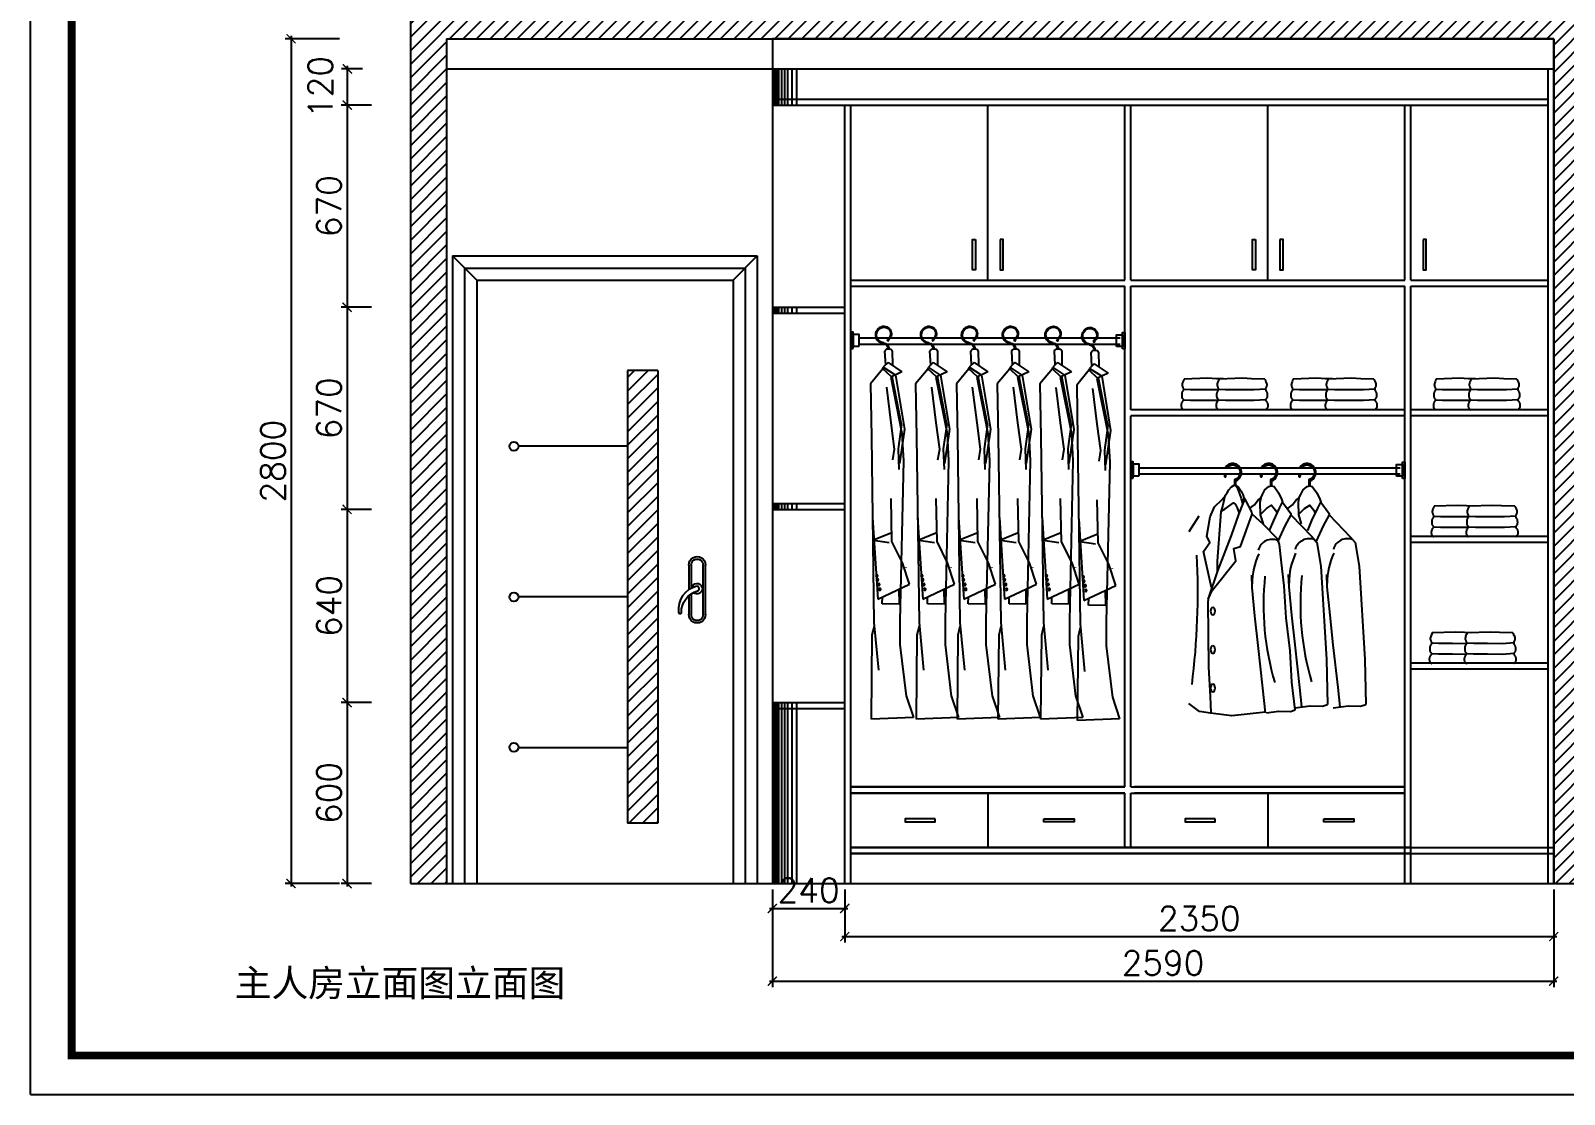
# Model space of a CAD drawing. Header units: millimetres. Extents: x 1149180 to 1411665549, y -85375798 to -28940.
# Drawn here: x 1174952 to 1180036, y -99426 to -95900 of the extents above; entities that cross this region are included whole.
import ezdxf

# ---------------------------------------------------------------- set-up
doc = ezdxf.new("R2010")
doc.units = ezdxf.units.MM
doc.header["$PDMODE"] = 35
for name, color, linetype in [('7', 7, 'Continuous'), ('BH', 3, 'Continuous'), ('TEXT', 3, 'Continuous'), ('WALLA', 3, 'Continuous'), ('图框', 7, 'Continuous'), ('填充', 8, 'Continuous'), ('柜子', 3, 'Continuous'), ('灯', 1, 'Continuous')]:
    doc.layers.add(name, color=color, linetype=linetype)
doc.styles.add('150', font='SimSun.ttf', dxfattribs={"height": 150})
doc.styles.get("Standard").update_dxf_attribs({"font": 'txt', "bigfont": 'gbcbig.shx'})
doc.dimstyles.new('标注（小）', dxfattribs={"dimtxt": 80, "dimasz": 30, "dimexe": 20, "dimexo": 20, "dimgap": 20, "dimtad": 1, "dimdec": 0, "dimzin": 0, "dimdsep": 46, "dimtxsty": 'Standard', "dimblk1": 'ARCHTICK', "dimblk2": 'ARCHTICK', "dimsah": 1, "dimcen": 0, "dimdle": 10, "dimclrd": 8, "dimclre": 8, "dimclrt": 2, "dimadec": 0, "dimazin": 0, "dimtfac": 1, "dimtdec": 0, "dimtmove": 2, "dimatfit": 3, "dimldrblk": 'OPEN90', "dimfxl": 1, "dimtolj": 1, "dimtzin": 0, "dimarcsym": 0})

# ---------------------------------------------------------------- blocks, each defined once
blk = doc.blocks.new('_ArchTick')
at = {"color": 0, "linetype": 'ByBlock', "const_width": 0.15}
blk.add_lwpolyline([(-0.5, -0.5), (0.5, 0.5)], dxfattribs=at)
blk = doc.blocks.new('*D1156')
at = {"layer": 'Defpoints', "color": 0}
for p in [(1177410.9, -98727), (1180000.9, -98727), (1180000.9, -99050.5)]:
    blk.add_point(p, dxfattribs=at)
at = {"layer": '灯', "color": 8, "lineweight": -2}
for p, q in [((1177410.9, -98747), (1177410.9, -99070.5)), ((1180000.9, -98747), (1180000.9, -99070.5)), ((1177400.9, -99050.5), (1180010.9, -99050.5))]:
    blk.add_line(p, q, dxfattribs=at)
at = {"layer": '灯', "color": 8, "lineweight": -2, "xscale": 30, "yscale": 30, "zscale": 30, "rotation": 180}
blk.add_blockref('_ArchTick', (1177410.9, -99050.5), dxfattribs=at)
at = {"layer": '灯', "color": 8, "lineweight": -2, "xscale": 30, "yscale": 30, "zscale": 30}
blk.add_blockref('_ArchTick', (1180000.9, -99050.5), dxfattribs=at)
at = {"layer": '灯', "color": 2, "insert": (1178705.9, -98990.5), "char_height": 80, "attachment_point": 5}
blk.add_mtext('\\A1;2590', dxfattribs=at)
blk = doc.blocks.new('_Open90')
at = {"color": 0, "linetype": 'ByBlock', "lineweight": -2}
for p, q in [((0, 0), (-1, 0)), ((-0.5, 0.5), (0, 0)), ((0, 0), (-0.5, -0.5))]:
    blk.add_line(p, q, dxfattribs=at)
blk = doc.blocks.new('*D1159')
at = {"layer": 'Defpoints', "color": 0}
for p in [(1177410.9, -98745), (1177650.9, -98745), (1177650.9, -98809.5)]:
    blk.add_point(p, dxfattribs=at)
at = {"layer": '灯', "color": 8, "lineweight": -2}
for p, q in [((1177410.9, -98765), (1177410.9, -98829.5)), ((1177650.9, -98765), (1177650.9, -98829.5)), ((1177400.9, -98809.5), (1177660.9, -98809.5))]:
    blk.add_line(p, q, dxfattribs=at)
at = {"layer": '灯', "color": 8, "lineweight": -2, "xscale": 30, "yscale": 30, "zscale": 30, "rotation": 180}
blk.add_blockref('_ArchTick', (1177410.9, -98809.5), dxfattribs=at)
at = {"layer": '灯', "color": 8, "lineweight": -2, "xscale": 30, "yscale": 30, "zscale": 30}
blk.add_blockref('_ArchTick', (1177650.9, -98809.5), dxfattribs=at)
at = {"layer": '灯', "color": 2, "insert": (1177530.9, -98749.5), "char_height": 80, "attachment_point": 5}
blk.add_mtext('\\A1;240', dxfattribs=at)
blk = doc.blocks.new('*D1160')
at = {"layer": 'Defpoints', "color": 0}
for p in [(1177650.9, -98727), (1180000.9, -98727), (1180000.9, -98902.8)]:
    blk.add_point(p, dxfattribs=at)
at = {"layer": '灯', "color": 8, "lineweight": -2}
for p, q in [((1177650.9, -98747), (1177650.9, -98922.8)), ((1180000.9, -98747), (1180000.9, -98922.8)), ((1177640.9, -98902.8), (1180010.9, -98902.8))]:
    blk.add_line(p, q, dxfattribs=at)
at = {"layer": '灯', "color": 8, "lineweight": -2, "xscale": 30, "yscale": 30, "zscale": 30, "rotation": 180}
blk.add_blockref('_ArchTick', (1177650.9, -98902.8), dxfattribs=at)
at = {"layer": '灯', "color": 8, "lineweight": -2, "xscale": 30, "yscale": 30, "zscale": 30}
blk.add_blockref('_ArchTick', (1180000.9, -98902.8), dxfattribs=at)
at = {"layer": '灯', "color": 2, "insert": (1178825.9, -98842.8), "char_height": 80, "attachment_point": 5}
blk.add_mtext('\\A1;2350', dxfattribs=at)
blk = doc.blocks.new('A$C28093E1E')
at = {"layer": 'BH'}
for points in [[(10.1, 102.5), (7.7, 97.9), (5.9, 94), (4.6, 90.8), (3.8, 88), (3.4, 85.6), (3.3, 83.6), (3.4, 81.8), (3.8, 80.1), (4.3, 78.6), (4.8, 77), (5.5, 75.6), (6.1, 74.1), (6.6, 72.8), (7, 71.4), (7.3, 70.2), (7.4, 68.9), (7.3, 67.7), (6.9, 66.6), (6.4, 65.4), (5.8, 64.3), (5.1, 63.1), (4.4, 62), (3.7, 60.8), (3.2, 59.6), (2.7, 58.3), (2.3, 57), (2.1, 55.7), (1.9, 54.4), (1.8, 53), (1.8, 51.7), (1.8, 50.3), (1.8, 49), (1.8, 47.8), (1.8, 46.5), (1.8, 45.4), (1.9, 44.2), (2.1, 43.1), (2.3, 42.1), (2.7, 41.1), (3.2, 40.2), (3.7, 39.3), (4.4, 38.5), (5.1, 37.7), (5.8, 37), (6.4, 36.2), (6.9, 35.5), (7.2, 34.7), (7.3, 33.9), (7.2, 33.1), (6.9, 32.2), (6.3, 31.3), (5.7, 30.3), (5, 29.3), (4.2, 28.2), (3.5, 27.2), (2.8, 26.1), (2.2, 24.9), (1.6, 23.8), (1.2, 22.6), (0.8, 21.4), (0.5, 20.2), (0.3, 19), (0.1, 17.7), (0, 16.4), (0, 15.1), (0, 13.8), (0.1, 12.5), (0.3, 11.3), (0.6, 10), (0.9, 8.8), (1.4, 7.7), (2, 6.7), (2.7, 5.7), (3.5, 4.8), (4.3, 4), (5.1, 3.2), (5.9, 2.4), (6.5, 1.7), (6.9, 0.9), (6.9, 0.9)], [(140.3, 103), (117, 103.6), (87.8, 105.3), (9.6, 102.5)], [(125.8, 102.5), (123.4, 97.9), (121.6, 94), (120.4, 90.8), (119.5, 88), (119.1, 85.6), (119, 83.6), (119.1, 81.8), (119.5, 80.1), (120, 78.6), (120.6, 77), (121.2, 75.6), (121.8, 74.1), (122.3, 72.8), (122.8, 71.4), (123.1, 70.2), (123.1, 68.9), (123, 67.7), (122.6, 66.6), (122.1, 65.4), (121.5, 64.3), (120.8, 63.1), (120.1, 62), (119.5, 60.8), (118.9, 59.6), (118.4, 58.3), (118.1, 57), (117.8, 55.7), (117.7, 54.4), (117.6, 53), (117.5, 51.7), (117.5, 50.3), (117.5, 49), (117.5, 47.8), (117.5, 46.5), (117.6, 45.4), (117.7, 44.2), (117.8, 43.1), (118.1, 42.1), (118.4, 41.1), (118.9, 40.2), (119.5, 39.3), (120.1, 38.5), (120.8, 37.7), (121.5, 37), (122.1, 36.2), (122.6, 35.5), (122.9, 34.7), (123, 33.9), (122.9, 33.1), (122.6, 32.2), (122.1, 31.3), (121.4, 30.3), (120.7, 29.3), (120, 28.2), (119.2, 27.2), (118.5, 26.1), (117.9, 24.9), (117.3, 23.8), (116.9, 22.6), (116.5, 21.4), (116.2, 20.2), (116, 19), (115.9, 17.7), (115.8, 16.4), (115.7, 15.1), (115.7, 13.8), (115.8, 12.5), (116, 11.3), (116.3, 10), (116.7, 8.8), (117.1, 7.7), (117.7, 6.7), (118.5, 5.7), (119.3, 4.8), (120.1, 4), (120.9, 3.2), (121.6, 2.4), (122.2, 1.7), (122.6, 0.9), (122.8, 0.2), (122.7, 0)], [(277, 102.5), (233.2, 103.6), (204, 105.3), (125.8, 102.5)], [(277, 102.5), (279.4, 97.9), (281.2, 94), (282.5, 90.8), (283.3, 88), (283.7, 85.6), (283.9, 83.6), (283.7, 81.8), (283.3, 80.1), (282.9, 78.6), (282.3, 77), (281.7, 75.6), (281.1, 74.1), (280.5, 72.8), (280.1, 71.4), (279.8, 70.2), (279.7, 68.9), (279.9, 67.7), (280.2, 66.6), (280.7, 65.4), (281.4, 64.3), (282, 63.1), (282.7, 62), (283.4, 60.8), (284, 59.6), (284.4, 58.3), (284.8, 57), (285, 55.7), (285.2, 54.4), (285.3, 53), (285.3, 51.7), (285.4, 50.3), (285.4, 49), (285.4, 47.8), (285.3, 46.5), (285.3, 45.4), (285.2, 44.2), (285, 43.1), (284.8, 42.1), (284.4, 41.1), (284, 40.2), (283.4, 39.3), (282.7, 38.5), (282, 37.7), (281.4, 37), (280.8, 36.2), (280.3, 35.5), (279.9, 34.7), (279.8, 33.9), (279.9, 33.1), (280.3, 32.2), (280.8, 31.3), (281.4, 30.3), (282.1, 29.3), (282.9, 28.2), (283.6, 27.2), (284.3, 26.1), (285, 24.9), (285.5, 23.8), (285.9, 22.6), (286.3, 21.4), (286.6, 20.2), (286.8, 19), (287, 17.7), (287.1, 16.4), (287.1, 15.1), (287.1, 13.8), (287, 12.5), (286.8, 11.3), (286.6, 10), (286.2, 8.8), (285.7, 7.7), (285.1, 6.7), (284.4, 5.7), (283.6, 4.8), (282.8, 4), (282, 3.2), (281.3, 2.4), (280.7, 1.7), (280.3, 0.9), (280.2, 0.9)], [(122.8, 67), (76.9, 67.5), (30.5, 67.5), (6.4, 68.7)], [(279.7, 69.5), (242.4, 67), (193.1, 67.5), (146.7, 67.5), (122.7, 68.7)], [(122.2, 31.5), (76.9, 32.1), (30.5, 32.1), (6.4, 33.2)], [(279.7, 34), (242.4, 31.5), (193.1, 32.1), (146.7, 32.1), (122.7, 33.2)], [(122.7, 0), (122.7, 0)]]:
    blk.add_lwpolyline(points, dxfattribs=at)
blk = doc.blocks.new('门把手')
for p, q in [((-334, -8.8), (-334, 154.6)), ((-326, -8.8), (-326, 154.6)), ((-286.8, 154.6), (-286.8, 77.9)), ((-278.8, 154.6), (-278.8, 73.2)), ((-286.8, 59.5), (-286.8, -8.8)), ((-278.8, 53.3), (-278.8, -8.8))]:
    blk.add_line(p, q)
blk.add_lwpolyline([(-304.8, 84.3, -0.388218), (-244.7, -1.8, -0.750063), (-254.1, -3.3, 0.340975), (-307.7, 69.1, -0.874176), (-305.5, 84.3, 0.003978)], format="xyb")
for centre, radius, start, end in [((-306.4, 155), 27.6, 359.0429, 180.9571), ((-306.4, 155), 19.6, 359.0429, 180.9571), ((-306.2, 76.3), 17.4, 8.667, 313.8176), ((-306.4, -9.7), 27.6, 177.4056, 2.5944), ((-306.4, -9.7), 19.6, 177.4056, 2.5944)]:
    blk.add_arc(centre, radius, start, end)
blk = doc.blocks.new('*D1171')
at = {"layer": 'Defpoints', "color": 0}
for p in [(1176102.2, -96147), (1176001.3, -96817), (1176102.2, -96817)]:
    blk.add_point(p, dxfattribs=at)
at = {"layer": '灯', "color": 8, "lineweight": -2}
for p, q in [((1176082.2, -96147), (1175981.3, -96147)), ((1176001.3, -96137), (1176001.3, -96827)), ((1176082.2, -96817), (1175981.3, -96817))]:
    blk.add_line(p, q, dxfattribs=at)
at = {"layer": '灯', "color": 8, "lineweight": -2, "xscale": 30, "yscale": 30, "zscale": 30}
for p, rotation in [((1176001.3, -96147), 90), ((1176001.3, -96817), 270)]:
    blk.add_blockref('_ArchTick', p, dxfattribs=dict(at, rotation=rotation))
at = {"layer": '灯', "color": 2, "insert": (1175941.3, -96482), "char_height": 80, "attachment_point": 5, "rotation": 90}
blk.add_mtext('\\A1;670', dxfattribs=at)
blk = doc.blocks.new('*D1172')
at = {"layer": 'Defpoints', "color": 0}
for p in [(1176102.2, -96817), (1176001.3, -97487), (1176102.2, -97487)]:
    blk.add_point(p, dxfattribs=at)
at = {"layer": '灯', "color": 8, "lineweight": -2}
for p, q in [((1176082.2, -96817), (1175981.3, -96817)), ((1176001.3, -96807), (1176001.3, -97497)), ((1176082.2, -97487), (1175981.3, -97487))]:
    blk.add_line(p, q, dxfattribs=at)
at = {"layer": '灯', "color": 8, "lineweight": -2, "xscale": 30, "yscale": 30, "zscale": 30}
for p, rotation in [((1176001.3, -96817), 90), ((1176001.3, -97487), 270)]:
    blk.add_blockref('_ArchTick', p, dxfattribs=dict(at, rotation=rotation))
at = {"layer": '灯', "color": 2, "insert": (1175941.3, -97152), "char_height": 80, "attachment_point": 5, "rotation": 90}
blk.add_mtext('\\A1;670', dxfattribs=at)
blk = doc.blocks.new('*D1173')
at = {"layer": 'Defpoints', "color": 0}
for p in [(1176102.2, -97487), (1176001.3, -98127), (1176102.2, -98127)]:
    blk.add_point(p, dxfattribs=at)
at = {"layer": '灯', "color": 8, "lineweight": -2}
for p, q in [((1176082.2, -97487), (1175981.3, -97487)), ((1176001.3, -97477), (1176001.3, -98137)), ((1176082.2, -98127), (1175981.3, -98127))]:
    blk.add_line(p, q, dxfattribs=at)
at = {"layer": '灯', "color": 8, "lineweight": -2, "xscale": 30, "yscale": 30, "zscale": 30}
for p, rotation in [((1176001.3, -97487), 90), ((1176001.3, -98127), 270)]:
    blk.add_blockref('_ArchTick', p, dxfattribs=dict(at, rotation=rotation))
at = {"layer": '灯', "color": 2, "insert": (1175941.3, -97807), "char_height": 80, "attachment_point": 5, "rotation": 90}
blk.add_mtext('\\A1;640', dxfattribs=at)
blk = doc.blocks.new('*D1174')
at = {"layer": 'Defpoints', "color": 0}
for p in [(1176102.2, -98127), (1176001.3, -98727), (1176102.2, -98727)]:
    blk.add_point(p, dxfattribs=at)
at = {"layer": '灯', "color": 8, "lineweight": -2}
for p, q in [((1176082.2, -98127), (1175981.3, -98127)), ((1176001.3, -98117), (1176001.3, -98737)), ((1176082.2, -98727), (1175981.3, -98727))]:
    blk.add_line(p, q, dxfattribs=at)
at = {"layer": '灯', "color": 8, "lineweight": -2, "xscale": 30, "yscale": 30, "zscale": 30}
for p, rotation in [((1176001.3, -98127), 90), ((1176001.3, -98727), 270)]:
    blk.add_blockref('_ArchTick', p, dxfattribs=dict(at, rotation=rotation))
at = {"layer": '灯', "color": 2, "insert": (1175941.3, -98427), "char_height": 80, "attachment_point": 5, "rotation": 90}
blk.add_mtext('\\A1;600', dxfattribs=at)
blk = doc.blocks.new('*D1175')
at = {"layer": 'Defpoints', "color": 0}
for p in [(1176002.4, -96027), (1176072, -96027), (1176072, -96147)]:
    blk.add_point(p, dxfattribs=at)
at = {"layer": '灯', "color": 8, "lineweight": -2}
for p, q in [((1176052, -96027), (1175982.4, -96027)), ((1176002.4, -96157), (1176002.4, -96017)), ((1176052, -96147), (1175982.4, -96147))]:
    blk.add_line(p, q, dxfattribs=at)
at = {"layer": '灯', "color": 8, "lineweight": -2, "xscale": 30, "yscale": 30, "zscale": 30}
for p, rotation in [((1176002.4, -96027), 90), ((1176002.4, -96147), 270)]:
    blk.add_blockref('_ArchTick', p, dxfattribs=dict(at, rotation=rotation))
at = {"layer": '灯', "color": 2, "insert": (1175912.4, -96087), "char_height": 80, "attachment_point": 5, "rotation": 90}
blk.add_mtext('\\A1;120', dxfattribs=at)
blk = doc.blocks.new('*D1176')
at = {"layer": 'Defpoints', "color": 0}
for p in [(1175996.6, -95927), (1175815.5, -98727), (1175996.6, -98727)]:
    blk.add_point(p, dxfattribs=at)
at = {"layer": '灯', "color": 8, "lineweight": -2}
for p, q in [((1175976.6, -95927), (1175795.5, -95927)), ((1175815.5, -95917), (1175815.5, -98737)), ((1175976.6, -98727), (1175795.5, -98727))]:
    blk.add_line(p, q, dxfattribs=at)
at = {"layer": '灯', "color": 8, "lineweight": -2, "xscale": 30, "yscale": 30, "zscale": 30}
for p, rotation in [((1175815.5, -95927), 90), ((1175815.5, -98727), 270)]:
    blk.add_blockref('_ArchTick', p, dxfattribs=dict(at, rotation=rotation))
at = {"layer": '灯', "color": 2, "insert": (1175755.5, -97327), "char_height": 80, "attachment_point": 5, "rotation": 90}
blk.add_mtext('\\A1;2800', dxfattribs=at)
blk = doc.blocks.new('3safdad')
at = {"layer": '图框', "color": 8}
blk.add_line((-132895, -165019), (-132895, -152671), dxfattribs=at)
at = {"layer": '图框', "color": 3}
for q in [(-132895, -152671), (-115431, -165019)]:
    blk.add_line((-132895, -165019), q, dxfattribs=at)
at = {"layer": '图框', "color": 8, "const_width": 58.8}
blk.add_lwpolyline([(-132584, -164725), (-132584, -152965), (-115725, -152965), (-115725, -164725)], close=True, dxfattribs=at)
blk = doc.blocks.new('981236532')
at = {"layer": 'BH', "color": 3}
for points in [[(849097.4, 409107.6), (849097.4, 409122.5, 0.375799), (849115.2, 409157.9, 0.662316), (849061.6, 409165.9)], [(849216.9, 409105.3), (849216.9, 409122.5, 0.375799), (849234.6, 409157.9, 0.662316), (849181.1, 409165.9)], [(849344, 409104.9), (849344, 409122.5, 0.375799), (849361.7, 409157.9, 0.662316), (849308.1, 409165.9)], [(849060, 409145.9, 0.068798), (849059.6, 409137.8, 1.055238), (849064.5, 409138.3, -0.07858), (849065.1, 409145.9)], [(849067.7, 409165.9, -0.616313), (849110.3, 409156.7, -0.413702), (849092.4, 409126.1), (849092.4, 409108)], [(849179.4, 409145.9, 0.068798), (849179, 409137.8, 1.055238), (849184, 409138.3, -0.07858), (849184.5, 409145.9)], [(849187.2, 409165.9, -0.616313), (849229.8, 409156.7, -0.413702), (849211.9, 409126.1), (849211.9, 409105.6)], [(849306.5, 409145.9, 0.068798), (849306.1, 409137.8, 1.055238), (849311.1, 409138.3, -0.07858), (849311.6, 409145.9)], [(849314.2, 409165.9, -0.616313), (849356.9, 409156.7, -0.413702), (849339, 409126.1), (849339, 409104.9)]]:
    blk.add_lwpolyline(points, format="xyb", dxfattribs=at)
for points in [[(849060.9, 409072.9), (849068.1, 409083.1), (849074, 409092.2), (849082.5, 409102.4), (849091.7, 409107.6), (849096.2, 409108.3), (849101.5, 409100.1), (849109.7, 409079.8), (849115.2, 409063.5), (849118.5, 409049.4), (849118.8, 409047.4)], [(849096.2, 409108.3), (849106.4, 409101.7), (849115.2, 409088), (849120.1, 409077.5), (849125, 409062.2)], [(849179.9, 409064.7), (849185.7, 409076.6), (849193.3, 409092.5), (849206.7, 409104), (849214.4, 409105.9), (849223.9, 409104), (849239.2, 409082.9), (849248.8, 409061.3), (849252, 409051.7)], [(849306.6, 409064.7), (849312.3, 409076.6), (849320, 409092.5), (849333.4, 409104), (849341, 409105.9), (849350.6, 409104), (849365.9, 409082.9), (849375.4, 409061.3), (849378.6, 409051.7)], [(849049.1, 409021.6), (849061.9, 409030.1), (849081.5, 409044.5), (849090, 409049.7), (849096.6, 409043.5), (849102.1, 409032.4), (849105.7, 409020.3), (849107, 409016)], [(849177.4, 409009.7), (849198.4, 409030.7), (849215.6, 409041.5), (849229, 409025.6), (849233.7, 409014)], [(849304, 409009.7), (849325.1, 409030.7), (849342.3, 409041.5), (849355.7, 409025.6), (849360.3, 409014)]]:
    blk.add_lwpolyline(points, dxfattribs=at)
at = {"layer": 'BH'}
for points in [[(849016.7, 408768.9), (848990.6, 408888.7), (849011.4, 408917.7), (849001, 408938.6), (849012.2, 409002.6), (849026.3, 409036.1), (849051.7, 409060.6), (849062.8, 409073.3)], [(849127.4, 409062.2), (849119.9, 409047.7), (849106.5, 409010.7), (849081.6, 408941.2), (849036.5, 408823.7), (849006.4, 408736.2), (849004.3, 408721.4), (849007, 408504.7), (849012.3, 408407.2), (849014, 408354.6)], [(849060.9, 409072.9), (849054.6, 409041.3), (849047.2, 409019.7), (849035.3, 408856), (849035.3, 408823.2)], [(849293.5, 408363.2), (849282.7, 408454.8), (849277.6, 408558.5), (849264, 408668.9), (849257.2, 408774.3), (849248.7, 408850.7), (849241.9, 408911.9), (849235, 408930.6), (849189.1, 408978.2), (849151.7, 409012.2), (849148.8, 409021.7), (849140.1, 409038.4), (849130.3, 409057.5), (849126.2, 409063.9), (849117.5, 409057.5), (849116.4, 409057)], [(849143.8, 409031.4), (849158.9, 409042.8), (849170.8, 409059.2), (849179.9, 409064.7), (849177.2, 409051), (849178.1, 409010), (849187.6, 408979.6)], [(849208.7, 408957.9), (849222.9, 408990.8), (849242, 409031.9), (849252.1, 409051.9), (849279.5, 409013.6), (849279.5, 409010), (849349.8, 408937), (849366.2, 408917.8), (849379.5, 408839.8), (849397.8, 408529.8), (849401.1, 408381.6)], [(849270.4, 409031.4), (849285.6, 409042.8), (849297.4, 409059.2), (849306.6, 409064.7), (849303.8, 409051), (849304.8, 409010), (849314.3, 408979.6)], [(849335.4, 408957.9), (849349.5, 408990.8), (849368.7, 409031.9), (849378.7, 409051.9), (849406.1, 409013.6), (849406.1, 409010), (849476.4, 408937), (849492.9, 408917.8), (849506.2, 408839.8), (849524.4, 408529.8), (849527.7, 408381.6)], [(848974.9, 409004.8), (848941.3, 408953.8)], [(849005.3, 408729.9), (849018.5, 408758.7), (849097.5, 408857.3), (849090.9, 408898.4), (849113.1, 408905), (849151, 409011.9)], [(849237.9, 408922.8), (849260.9, 408973), (849280.9, 409009.4)], [(849364.5, 408922.8), (849387.5, 408973), (849407.6, 409009.4)], [(849196, 408353.1), (849187.1, 408434.9), (849171.1, 408577.1), (849160.4, 408674.8), (849151.5, 408769), (849149.8, 408809.9)], [(849316.3, 408373.3), (849309.4, 408437.1), (849293.4, 408579.3), (849282.7, 408677.1), (849273.8, 408771.3), (849272, 408812.2)], [(849443, 408373.3), (849436, 408437.1), (849420, 408579.3), (849409.4, 408677.1), (849400.5, 408771.3), (849398.7, 408812.2)], [(849195.1, 408355.9), (849083.9, 408343.1), (849012.8, 408352.2), (848976.3, 408357.7), (848941.3, 408383.9)], [(849292.7, 408370.1), (849344.1, 408377.1), (849384.2, 408375.3), (849401.1, 408381.6)], [(849419.4, 408370.1), (849470.8, 408377.1), (849510.9, 408375.3), (849527.7, 408381.6)], [(849198.7, 408354), (849238.8, 408359.5), (849278.9, 408357.7), (849293.5, 408363.2)]]:
    blk.add_lwpolyline(points, dxfattribs=at)
for centre, radius, start, end in [((849218.3, 408880), 48.4, 68.8435, 164.2477), ((849340.5, 408882.2), 48.4, 68.8435, 164.2477), ((849467.2, 408882.2), 48.4, 68.8435, 164.2477), ((846460.1, 408757), 2511.1, 352.9189, 2.7233), ((849384.7, 408781.4), 233.4, 155.012, 180.0884), ((849506.9, 408783.7), 233.4, 155.012, 180.0884), ((849633.6, 408783.7), 233.4, 155.012, 180.0884), ((850098.5, 408711.6), 909.7, 174.0114, 196.4591), ((850220.8, 408713.8), 909.7, 174.0114, 196.4591)]:
    blk.add_arc(centre, radius, start, end, dxfattribs=at)
at = {"layer": 'BH', "extrusion": (0, 0, -1)}
for centre in [(849021, 408690.6), (849021, 408563.2), (849021, 408435.8)]:
    blk.add_ellipse(centre, major_axis=(0, 12.4), ratio=0.580645, dxfattribs=at)
blk = doc.blocks.new('etedd')
at = {"color": 8}
for p, q in [((652504.7, -23173.3), (652458.7, -23205)), ((652490.6, -23135.1), (652490, -23181.9)), ((652504.7, -23173.3), (652520.3, -23189)), ((652512.5, -23181.2), (652515.3, -23136.2)), ((652480.1, -23215.1), (652450.6, -23395.1)), ((652495.8, -23222.3), (652458.5, -23408.6)), ((652458.7, -23205), (652495.8, -23222.5)), ((652459.7, -23378.7), (652490.6, -23220)), ((652480.1, -23215.1), (652520.3, -23189)), ((652493.6, -23221.5), (652521.8, -23194.4)), ((652521.6, -23194.1), (652520.3, -23189)), ((652521.6, -23194.1), (652563, -23244.2)), ((652494.6, -23373.5), (652509.2, -23255.9)), ((652563, -23244.2), (652560, -23420.3)), ((652459.7, -23378.7), (652471.1, -23459.5)), ((652482.9, -23461.2), (652494.6, -23373.5)), ((652450.6, -23395.1), (652467, -23508.7)), ((652458.5, -23408.6), (652453.6, -23499.2)), ((652560, -23420.3), (652551.3, -24035.2)), ((652471.1, -23459.5), (652468.4, -23527.9)), ((652488.7, -23496.3), (652482.9, -23461.2)), ((652453.6, -23499.2), (652465.3, -24029.4)), ((652491.7, -23767.4), (652494.6, -23624.1)), ((652556.2, -23687.2), (652538.8, -23958.2)), ((652495.9, -23739.2), (652552.4, -23762.7)), ((652456.6, -23838), (652491.7, -23767.4)), ((652552.4, -23762.7), (652500.6, -23770.2)), ((652433.4, -23908.5), (652456.6, -23838)), ((652444.8, -23853.7), (652444.8, -23852.7)), ((652538.8, -23958.2), (652433.4, -23908.5)), ((652468.8, -23925.2), (652468, -23974.8)), ((652468, -23974.8), (652523.9, -23973.8)), ((652523.9, -23973.8), (652523.2, -23950.8)), ((652465.3, -24029.4), (652465.3, -24108.3)), ((652551.3, -24035.2), (652536.6, -24193.2)), ((652557.1, -24076.2), (652550.1, -24047.2)), ((652560, -24355.6), (652557.1, -24076.2)), ((652465.3, -24108.3), (652444.8, -24279.4)), ((652444.8, -24278.4), (652420.7, -24350.6)), ((652420.7, -24350.6), (652560, -24355.6))]:
    blk.add_line(p, q, dxfattribs=at)
for centre, radius in [((652505, -23098.7), 2.65), ((652539.4, -23893.7), 3.29), ((652541.8, -23880.4), 3.29), ((652532.4, -23925.4), 3.29), ((652535.4, -23909.1), 3.29)]:
    blk.add_circle(centre, radius, dxfattribs=at)
for centre, radius, start, end in [((652518.6, -23078.5), 25.1, 58.8889, 230.4094), ((652518.6, -23078.5), 22.4, 58.8889, 230.4094), ((652516.5, -23082.1), 26.6, 278.1438, 46.2084), ((652516.5, -23082.1), 29.3, 278.1438, 40.831), ((652516.5, -23082.1), 26.6, 46.2084, 58.8889), ((652516.5, -23082.1), 29.3, 40.831, 58.8889), ((652502.7, -23141.9), 13.9, 24.2419, 150.7783), ((652523.3, -23130.2), 22, 98.1438, 177.8717), ((652523.3, -23130.2), 19.2, 98.1438, 177.7449)]:
    blk.add_arc(centre, radius, start, end, dxfattribs=at)

msp = doc.modelspace()

# ---------------------------------------------------------------- hatches: boundary and pattern name
at = {"layer": '填充'}
h = msp.add_hatch(dxfattribs=at)
h.set_pattern_fill('ANSI31', color=8, scale=10, style=0)
h.set_pattern_definition([(45, (-31249.125, -29937.128), (-22.4506403, 22.4506403), [])])
h.paths.add_polyline_path([(1176330.9, -95927), (1180000.9, -95927), (1180000.9, -98727), (1180120.9, -98727), (1180120.9, -95807), (1176210.9, -95807), (1176210.9, -98727), (1176330.9, -98727)])
at = {"layer": '填充', "ltscale": 2}
h = msp.add_hatch(dxfattribs=at)
h.set_pattern_fill('ANSI31', color=256, scale=10, style=0)
h.set_pattern_definition([(45, (1064883.69, -57734.87), (-22.45064, 22.45064), [])])
h.paths.add_polyline_path([(1177030.9, -97027), (1176930.9, -97027), (1176930.9, -98527), (1177030.9, -98527)])

# ---------------------------------------------------------------- linework, layer by layer
at = {"color": 8}
for p, q in [((1176330.9, -95927), (1176330.9, -96486.8)), ((1177410.9, -96027), (1177410.9, -98727)), ((1177415.9, -96027), (1177415.9, -96147)), ((1177420.9, -96027), (1177420.9, -96147)), ((1177425.9, -96027), (1177425.9, -96147)), ((1177430.9, -96027), (1177430.9, -96147)), ((1177440.9, -96027), (1177440.9, -96147)), ((1177450.9, -96027), (1177450.9, -96147)), ((1177460.9, -96027), (1177460.9, -96147)), ((1177475.9, -96027), (1177475.9, -96147)), ((1177490.9, -96027), (1177490.9, -96147)), ((1178579.1, -96727), (1178579.1, -96147)), ((1178599.1, -96727), (1178599.1, -96147)), ((1176350.9, -96647), (1176350.9, -98727)), ((1176350.9, -96647), (1177360.9, -96647)), ((1176350.9, -96647), (1176430.9, -96727)), ((1176390.9, -96687), (1176390.9, -98727)), ((1176390.9, -96687), (1177320.9, -96687)), ((1177360.9, -96647), (1177280.9, -96727)), ((1177320.9, -96687), (1177320.9, -98727)), ((1177360.9, -96647), (1177360.9, -98727)), ((1176430.9, -96727), (1176430.9, -98727)), ((1176430.9, -96727), (1177280.9, -96727)), ((1177280.9, -96727), (1177280.9, -98727)), ((1178579.1, -97157), (1178579.1, -96747)), ((1178599.1, -97157), (1178599.1, -96747)), ((1177410.9, -96817), (1177650.9, -96817)), ((1177410.9, -96837), (1177650.9, -96837)), ((1177415.9, -96817), (1177415.9, -96837)), ((1177420.9, -96817), (1177420.9, -96837)), ((1177425.9, -96817), (1177425.9, -96837)), ((1177430.9, -96817), (1177430.9, -96837)), ((1177440.9, -96817), (1177440.9, -96837)), ((1177450.9, -96817), (1177450.9, -96837)), ((1177460.9, -96817), (1177460.9, -96837)), ((1177475.9, -96817), (1177475.9, -96837)), ((1177490.9, -96817), (1177490.9, -96837)), ((1178579.1, -98407), (1178579.1, -96954.4)), ((1179506.9, -97157), (1178599.1, -97157)), ((1178599.1, -98407), (1178599.1, -97177)), ((1179506.9, -97177), (1178599.1, -97177)), ((1179980.9, -97157), (1179526.9, -97157)), ((1179980.9, -97177), (1179526.9, -97177)), ((1177410.9, -97467), (1177650.9, -97467)), ((1177410.9, -97487), (1177650.9, -97487)), ((1177415.9, -97467), (1177415.9, -97487)), ((1177420.9, -97467), (1177420.9, -97487)), ((1177425.9, -97467), (1177425.9, -97487)), ((1177430.9, -97467), (1177430.9, -97487)), ((1177440.9, -97467), (1177440.9, -97487)), ((1177450.9, -97467), (1177450.9, -97487)), ((1177460.9, -97467), (1177460.9, -97487)), ((1177475.9, -97467), (1177475.9, -97487)), ((1177490.9, -97467), (1177490.9, -97487)), ((1179980.9, -97577), (1179526.9, -97577)), ((1179980.9, -97597), (1179526.9, -97597)), ((1179980.9, -97997), (1179526.9, -97997)), ((1179980.9, -98017), (1179526.9, -98017)), ((1177410.9, -98127), (1177650.9, -98127)), ((1177410.9, -98147), (1177650.9, -98147)), ((1177415.9, -98127), (1177415.9, -98727)), ((1177420.9, -98127), (1177420.9, -98727)), ((1177425.9, -98127), (1177425.9, -98727)), ((1177430.9, -98127), (1177430.9, -98727)), ((1177440.9, -98127), (1177440.9, -98727)), ((1177450.9, -98127), (1177450.9, -98727)), ((1177460.9, -98127), (1177460.9, -98727)), ((1177475.9, -98127), (1177475.9, -98727)), ((1177490.9, -98127), (1177490.9, -98727)), ((1178579.1, -98407), (1177670.9, -98407)), ((1179506.9, -98407), (1178611.1, -98407)), ((1178579.1, -98427), (1177670.9, -98427)), ((1178125, -98427), (1178125, -98607)), ((1178579.1, -98607), (1178579.1, -98427)), ((1178599.1, -98607), (1178599.1, -98427)), ((1179506.9, -98427), (1178611.1, -98427)), ((1179052.7, -98427), (1179052.7, -98607)), ((1179526.9, -98607), (1177670.9, -98607)), ((1179526.9, -98627), (1177670.9, -98627))]:
    msp.add_line(p, q, dxfattribs=at)
at = {"ltscale": 2}
for p, q in [((1176390.9, -96687), (1176390.9, -98727)), ((1176930.9, -97027), (1176930.9, -98527)), ((1177030.9, -97027), (1176930.9, -97027)), ((1177030.9, -97027), (1177030.9, -98527)), ((1177030.9, -98527), (1176930.9, -98527))]:
    msp.add_line(p, q, dxfattribs=at)
at = {"color": 8}
for points in [[(1177950.9, -98512), (1177850.9, -98512), (1177850.9, -98522), (1177950.9, -98522)], [(1178311, -98512), (1178411, -98512), (1178411, -98522), (1178311, -98522)], [(1178878.7, -98512), (1178778.7, -98512), (1178778.7, -98522), (1178878.7, -98522)], [(1179238.8, -98512), (1179338.8, -98512), (1179338.8, -98522), (1179238.8, -98522)]]:
    msp.add_lwpolyline(points, close=True, dxfattribs=at)
at = {"ltscale": 2}
for centre in [(1176554.1, -97277.7), (1176554.1, -97777.7), (1176554.1, -98275.2)]:
    msp.add_circle(centre, 15, dxfattribs=at)
at = {"layer": '7', "color": 3}
for points in [[(1177678.9, -96953.6), (1177678.9, -96899.6), (1177670.9, -96899.6), (1177670.9, -96953.6)], [(1177698.3, -96946.1), (1177698.3, -96907.2), (1177678.9, -96907.2), (1177678.9, -96946.1)], [(1178551.6, -96946.8), (1178551.6, -96908), (1178571.1, -96908), (1178571.1, -96946.8)], [(1178571.1, -96954.4), (1178571.1, -96900.4), (1178579.1, -96900.4), (1178579.1, -96954.4)], [(1178607.1, -97383.6), (1178607.1, -97329.6), (1178599.1, -97329.6), (1178599.1, -97383.6)], [(1178626.5, -97376.1), (1178626.5, -97337.2), (1178607.1, -97337.2), (1178607.1, -97376.1)], [(1179479.9, -97376.8), (1179479.9, -97338), (1179499.3, -97338), (1179499.3, -97376.8)], [(1179499.3, -97384.4), (1179499.3, -97330.4), (1179507.3, -97330.4), (1179507.3, -97384.4)]]:
    msp.add_lwpolyline(points, close=True, dxfattribs=at)
for points in [[(1177698.3, -96918.9), (1178563.6, -96918.9)], [(1177698.3, -96938.9), (1178563.6, -96938.9)], [(1178626.5, -97348.9), (1179491.9, -97348.9)], [(1178626.5, -97368.9), (1179491.9, -97368.9)]]:
    msp.add_lwpolyline(points, dxfattribs=at)
at = {"layer": 'TEXT', "color": 3}
for p, q in [((1176210.9, -95807), (1176210.9, -98727)), ((1176330.9, -95927), (1176330.9, -98727)), ((1176330.9, -95927), (1180000.9, -95927)), ((1180000.9, -95927), (1180000.9, -98727)), ((1176210.9, -98727), (1180120.9, -98727))]:
    msp.add_line(p, q, dxfattribs=at)
at = {"layer": 'WALLA', "color": 3}
msp.add_lwpolyline([(1180000.9, -95927), (1177410.9, -95927), (1177410.9, -98727), (1180000.9, -98727)], close=True, dxfattribs=at)
at = {"layer": '填充', "color": 8}
for p, q in [((1176330.9, -96027), (1180000.9, -96027)), ((1177410.9, -96027), (1177410.9, -98727)), ((1179980.9, -96027), (1179980.9, -98727)), ((1177410.9, -96127), (1179980.9, -96127)), ((1177410.9, -96147), (1179980.9, -96147)), ((1177650.9, -98727), (1177650.9, -96147)), ((1177670.9, -98727), (1177670.9, -96147)), ((1178125, -96727), (1178125, -96147)), ((1179052.7, -96727), (1179052.7, -96147)), ((1179506.9, -96727), (1179506.9, -96147)), ((1179526.9, -96727), (1179526.9, -96147)), ((1177670.9, -96727), (1178579.1, -96727)), ((1178599.1, -96727), (1179506.9, -96727)), ((1179526.9, -96727), (1179980.9, -96727)), ((1177670.9, -96747), (1178579.1, -96747)), ((1178599.1, -96747), (1179506.9, -96747)), ((1179506.9, -98627), (1179506.9, -96747)), ((1179526.9, -96747), (1179980.9, -96747)), ((1179526.9, -98627), (1179526.9, -96747)), ((1177670.9, -98407), (1178579.1, -98407)), ((1177670.9, -98407), (1178579.1, -98407)), ((1178599.1, -98407), (1179506.9, -98407)), ((1178599.1, -98407), (1178815.9, -98407)), ((1177670.9, -98427), (1178579.1, -98427)), ((1177670.9, -98427), (1178579.1, -98427)), ((1178599.1, -98427), (1179506.9, -98427)), ((1178599.1, -98427), (1178815.9, -98427)), ((1177670.9, -98607), (1178815.9, -98607)), ((1178815.9, -98607), (1179526.9, -98607)), ((1179526.9, -98607), (1180000.9, -98607)), ((1177670.9, -98627), (1179526.9, -98627)), ((1179506.9, -98727), (1179506.9, -98627)), ((1179526.9, -98727), (1179526.9, -98627)), ((1179526.9, -98627), (1180000.9, -98627))]:
    msp.add_line(p, q, dxfattribs=at)
at = {"layer": '填充', "ltscale": 2}
for p, q in [((1176930.9, -97277), (1176569.1, -97277)), ((1176930.9, -97777), (1176569.1, -97777)), ((1176930.9, -98277), (1176569, -98277))]:
    msp.add_line(p, q, dxfattribs=at)
at = {"layer": '填充', "color": 8}
for points in [[(1178084.2, -96592.5), (1178084.2, -96692.5), (1178074.2, -96692.5), (1178074.2, -96592.5)], [(1178165.8, -96592.5), (1178165.8, -96692.5), (1178175.8, -96692.5), (1178175.8, -96592.5)], [(1179012, -96592.5), (1179012, -96692.5), (1179002, -96692.5), (1179002, -96592.5)], [(1179093.5, -96592.5), (1179093.5, -96692.5), (1179103.5, -96692.5), (1179103.5, -96592.5)], [(1179567.6, -96592.5), (1179567.6, -96692.5), (1179577.6, -96692.5), (1179577.6, -96592.5)]]:
    msp.add_lwpolyline(points, close=True, dxfattribs=at)

# ---------------------------------------------------------------- block references
at = {"color": 8, "xscale": -1}
for p in [(1830299, -73826.5), (1830448.5, -73826.5), (1830584, -73826.5), (1830719.5, -73826.5), (1830860.9, -73826.6), (1830982.6, -73830.7)]:
    msp.add_blockref('etedd', p, dxfattribs=at)
at = {"color": 4}
for p in [(1178765.9, -97157.8), (1179127.8, -97157.8), (1179601.8, -97157.8), (1179594.9, -97579), (1179588.4, -97999)]:
    msp.add_blockref('A$C28093E1E', p, dxfattribs=at)
at = {"color": 0}
msp.add_blockref('981236532', (329849.9, -506514.7), dxfattribs=at)
at = {"xscale": -1}
msp.add_blockref('门把手', (1176855.3, -97826.1), dxfattribs=at)
at = {"layer": '柜子', "color": 3, "xscale": 0.438237366368412, "yscale": 0.4382373663320323, "zscale": 0.438237366336}
msp.add_blockref('3safdad', (1233191.7, -27108.1), dxfattribs=at)

# ---------------------------------------------------------------- texts
at = {"layer": '填充', "color": 1, "ltscale": 100, "insert": (1175628.9, -99012), "char_height": 89.25, "width": 1475.85, "attachment_point": 1, "style": '150'}
msp.add_mtext('主人房立面图立面图', dxfattribs=at)

# ---------------------------------------------------------------- dimensions: what is measured, and where the dimension line sits
at = {"layer": '灯', "color": 1}
for p1, p2, distance, picture, middle in [((1175996.6, -95927), (1175996.6, -98727), -181.1, '*D1176', (1175755.5, -97327)), ((1176072, -96147), (1176072, -96027), 69.6, '*D1175', (1175912.4, -96087)), ((1176102.2, -96147), (1176102.2, -96817), -100.9, '*D1171', (1175941.3, -96482)), ((1177410.9, -98745), (1177650.9, -98745), -64.5, '*D1159', (1177530.9, -98749.5)), ((1177410.9, -98727), (1180000.9, -98727), -323.5, '*D1156', (1178705.9, -98990.5)), ((1177650.9, -98727), (1180000.9, -98727), -175.9, '*D1160', (1178825.9, -98842.8))]:
    dim = msp.add_aligned_dim(p1=p1, p2=p2, distance=distance, dimstyle='标注（小）', dxfattribs=at)
    dim.commit()
    dim.dimension.update_dxf_attribs({"geometry": picture, "text_midpoint": middle})
for base, p1, p2, picture, middle in [((1176001.3, -97487), (1176102.2, -96817), (1176102.2, -97487), '*D1172', (1175941.3, -97152)), ((1176001.3, -98127), (1176102.2, -97487), (1176102.2, -98127), '*D1173', (1175941.3, -97807)), ((1176001.3, -98727), (1176102.2, -98127), (1176102.2, -98727), '*D1174', (1175941.3, -98427))]:
    dim = msp.add_linear_dim(base=base, p1=p1, p2=p2, angle=90, dimstyle='标注（小）', dxfattribs=at)
    dim.commit()
    dim.dimension.update_dxf_attribs({"geometry": picture, "text_midpoint": middle})

doc.saveas('drawing.dxf')
